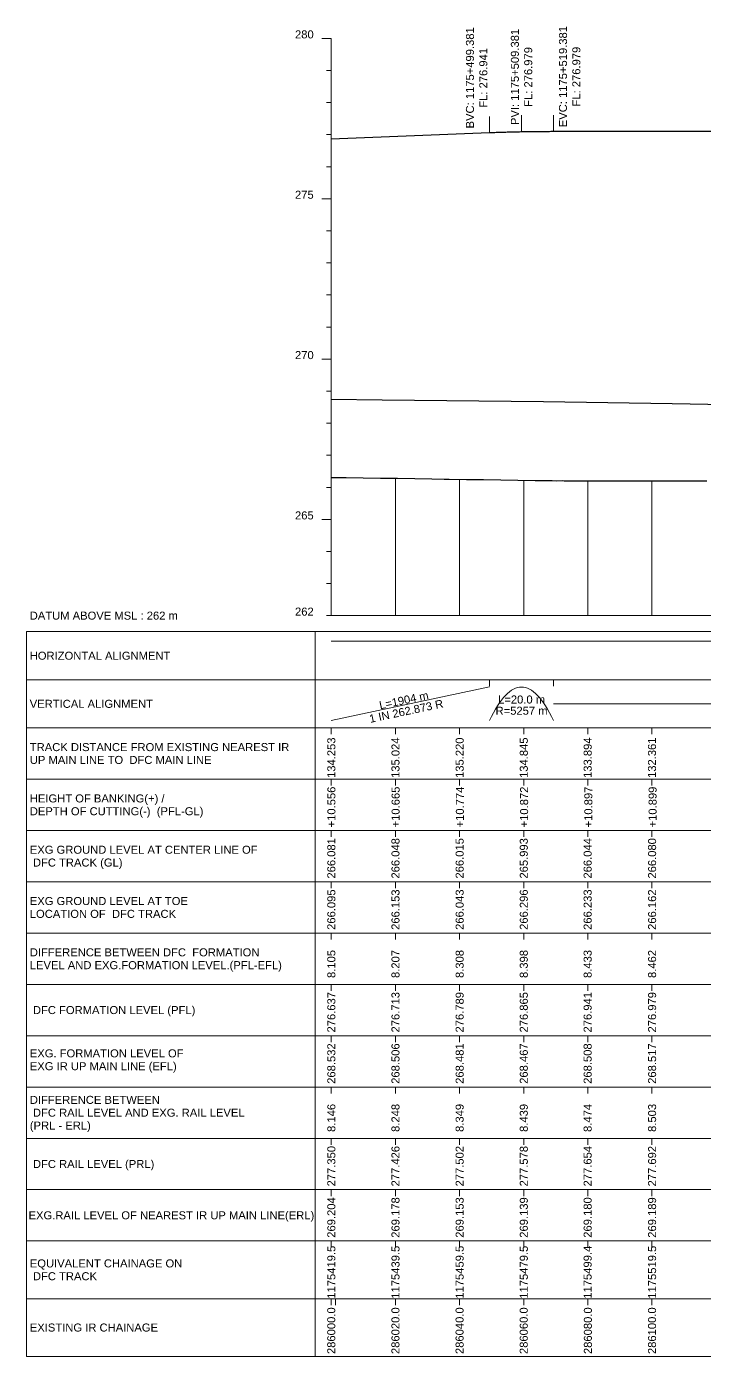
# Model space of a CAD drawing. Header units: metres. Extents: x 9905 to 38505, y -12378 to -11796.
# Drawn here: x 15905 to 16116.3, y -12231 to -11816.3 of the extents above; entities that cross this region are included whole.
import ezdxf
from ezdxf.enums import TextEntityAlignment as Align

# ---------------------------------------------------------------- set-up
doc = ezdxf.new("R2010")
doc.units = ezdxf.units.M
doc.header["$MEASUREMENT"] = 0
doc.layers.get('0').update_dxf_attribs({"lineweight": 0})
for name, color, linetype, lineweight in [('C-PROF-LABL-DG', 1, 'Continuous', 25), ('LS BVC-PVI-EVC TEXT', 10, 'Continuous', 0), ('LS DATUM', 7, 'Continuous', 0), ('LS DATUM X', 7, 'Continuous', 0), ('LS DATUM Y', 7, 'Continuous', 0), ('LS DIFF. EXG.RL & PRO. RL', 10, 'Continuous', 0), ('LS DIFF. PFL & EFL', 10, 'Continuous', 0), ('LS EXG GL AT PRO TOE', 7, 'Continuous', 0), ('LS EXG IR CH', 7, 'Continuous', 0), ('LS EXG. FL', 7, 'Continuous', 0), ('LS EXG. GL', 7, 'Continuous', 0), ('LS EXG. GL AT PRO. TOE', 7, 'Continuous', 0), ('LS EXG. IR CH', 7, 'Continuous', 0), ('LS EXG. RL', 7, 'Continuous', 0), ('LS FRAME', 7, 'Continuous', 0), ('LS PFL-EFL', 10, 'Continuous', 0), ('LS PRL-ERL', 10, 'Continuous', 0), ('LS PRO. CUT & FILL', 10, 'Continuous', 0), ('LS PRO. DFCC CH', 10, 'Continuous', 0), ('LS PRO. FL', 10, 'Continuous', 0), ('LS PRO. RL', 10, 'Continuous', 0), ('LS PROFILE EXG FL', 7, 'Continuous', 25), ('LS PROFILE EXG GL', 7, 'Continuous', 30), ('LS PROFILE PRO FL', 1, 'Continuous', 30), ('LS TICKS', 7, 'Continuous', 0), ('LS TRACK CENTER', 10, 'Continuous', 0), ("LS TRACK CENTER's", 10, 'Continuous', 0), ('Profile Grid', 7, 'Continuous', 0)]:
    doc.layers.add(name, color=color, linetype=linetype, lineweight=lineweight)
doc.layers.add('LS HORIZONTAL ALIGNMENT', color=10, linetype='Continuous')
doc.layers.add('LS VERTICAL ALIGNMENT', color=10, linetype='Continuous')
doc.styles.add('Arial', font='arial.ttf')
doc.styles.get("Standard").update_dxf_attribs({"font": 'arial.ttf'})
doc.styles.add('Style-Arial', font='arial.ttf')

msp = doc.modelspace()

# ---------------------------------------------------------------- linework, layer by layer
msp.add_lwpolyline([(15905, -12005), (15995, -12005)])
at = {"layer": 'LS BVC-PVI-EVC TEXT'}
for p, q in [((16049.31, -11849.37), (16049.31, -11844.37)), ((16059.31, -11848.97), (16059.31, -11843.97)), ((16069.31, -11848.97), (16069.31, -11843.97))]:
    msp.add_line(p, q, dxfattribs=at)
at = {"layer": 'LS DATUM X', "color": 7, "linetype": 'Continuous', "lineweight": 0}
msp.add_line((16000, -12000), (16527.71, -12000), dxfattribs=at)
at = {"layer": 'LS DATUM Y', "color": 7, "linetype": 'Continuous', "lineweight": 0}
for p, q in [((15997, -11820), (16000, -11820)), ((15997, -11820), (16000, -11820)), ((16000, -12000), (16000, -11820)), ((15998.5, -11830), (16000, -11830)), ((15998.5, -11840), (16000, -11840)), ((15998.5, -11850), (16000, -11850)), ((15998.5, -11860), (16000, -11860)), ((15997, -11870), (16000, -11870)), ((15998.5, -11880), (16000, -11880)), ((15998.5, -11890), (16000, -11890)), ((15998.5, -11900), (16000, -11900)), ((15998.5, -11910), (16000, -11910)), ((15997, -11920), (16000, -11920)), ((15998.5, -11930), (16000, -11930)), ((15998.5, -11940), (16000, -11940)), ((15998.5, -11950), (16000, -11950)), ((15998.5, -11960), (16000, -11960)), ((15997, -11970), (16000, -11970)), ((15998.5, -11980), (16000, -11980)), ((15998.5, -11990), (16000, -11990)), ((15998.5, -12000), (16000, -12000))]:
    msp.add_line(p, q, dxfattribs=at)
at = {"layer": 'LS FRAME'}
for points in [[(15995, -12231), (15905, -12231), (15905, -12005)], [(15995, -12020), (15905, -12020)], [(15995, -12035), (15905, -12035)], [(15995, -12051), (15905, -12051)], [(15905, -12051), (15995, -12051)], [(15995, -12067), (15905, -12067)], [(15905, -12067), (15995, -12067)], [(15995, -12083), (15905, -12083)], [(15905, -12083), (15995, -12083)], [(15995, -12099), (15905, -12099)], [(15995, -12115), (15905, -12115)], [(15905, -12115), (15995, -12115)], [(15995, -12131), (15905, -12131)], [(15905, -12131), (15995, -12131)], [(15995, -12147), (15905, -12147)], [(15905, -12147), (15995, -12147)], [(15995, -12163), (15905, -12163)], [(15905, -12163), (15995, -12163)], [(15995, -12179), (15905, -12179)], [(15995, -12195), (15905, -12195)], [(15995, -12213), (15905, -12213)]]:
    msp.add_lwpolyline(points, dxfattribs=at)
at = {"layer": 'LS FRAME', "color": 7, "linetype": 'Continuous', "lineweight": 0, "flags": 128}
for points in [[(15995, -12020), (16532.71, -12020), (16532.71, -12005), (15995, -12005), (15995, -12020)], [(15995, -12035), (16532.71, -12035), (16532.71, -12020), (15995, -12020), (15995, -12035)], [(15995, -12051), (16532.71, -12051), (16532.71, -12035), (15995, -12035), (15995, -12051)], [(15995, -12067), (16532.71, -12067), (16532.71, -12051), (15995, -12051), (15995, -12067)], [(15995, -12083), (16532.71, -12083), (16532.71, -12067), (15995, -12067), (15995, -12083)], [(15995, -12099), (16532.71, -12099), (16532.71, -12083), (15995, -12083), (15995, -12099)], [(15995, -12115), (16532.71, -12115), (16532.71, -12099), (15995, -12099), (15995, -12115)], [(15995, -12131), (16532.71, -12131), (16532.71, -12115), (15995, -12115), (15995, -12131)], [(15995, -12147), (16532.71, -12147), (16532.71, -12131), (15995, -12131), (15995, -12147)], [(15995, -12163), (16532.71, -12163), (16532.71, -12147), (15995, -12147), (15995, -12163)], [(15995, -12179), (16532.71, -12179), (16532.71, -12163), (15995, -12163), (15995, -12179)], [(15995, -12195), (16532.71, -12195), (16532.71, -12179), (15995, -12179), (15995, -12195)], [(15995, -12213), (16532.71, -12213), (16532.71, -12195), (15995, -12195), (15995, -12213)], [(15995, -12231), (16532.71, -12231), (16532.71, -12213), (15995, -12213), (15995, -12231)]]:
    msp.add_lwpolyline(points, close=True, dxfattribs=at)
at = {"layer": 'LS FRAME', "color": 7, "linetype": 'Continuous', "lineweight": 0}
msp.add_3dface([(15995, -12099), (15915, -12099), (15915, -12099)], dxfattribs=at)
at = {"layer": 'LS HORIZONTAL ALIGNMENT', "color": 1, "lineweight": 0, "flags": 128}
msp.add_lwpolyline([(16000, -12008), (16315.26, -12008), (16315.26, -12008), (16395.26, -12012.5), (16395.26, -12012.5), (16529.25, -12012.5)], dxfattribs=at)
at = {"layer": 'LS PROFILE EXG FL'}
msp.add_lwpolyline([(16000, -11932.53), (16015.84, -11932.71), (16066.12, -11933.27), (16106.27, -11933.84), (16145.19, -11934.54), (16183.16, -11934.8), (16222.39, -11935.07), (16265.69, -11935), (16287.07, -11934.92), (16310.05, -11935.03), (16331.47, -11935.49), (16352.23, -11936.16), (16378.06, -11936.41), (16402.21, -11936.8), (16426.85, -11936.91), (16448.94, -11936.85), (16473.44, -11936.3), (16497.52, -11936.02), (16500, -11935.97)], dxfattribs=at)
at = {"layer": 'LS PROFILE EXG GL', "flags": 128}
msp.add_lwpolyline([(16000, -11956.88), (16000.01, -11956.88), (16004.59, -11956.94), (16009.95, -11957.02), (16015.31, -11957.1), (16020.66, -11957.18), (16026.02, -11957.26), (16031.38, -11957.35), (16035.16, -11957.4), (16035.51, -11957.41), (16036.73, -11957.43), (16042.09, -11957.51), (16047.45, -11957.59), (16052.8, -11957.67), (16058.16, -11957.75), (16063.51, -11957.83), (16068.87, -11957.91), (16070.07, -11957.93), (16072.22, -11957.9), (16072.57, -11957.95), (16074.23, -11957.95), (16075.47, -11957.95), (16079.58, -11957.95), (16084.94, -11957.95), (16090.3, -11957.95), (16095.65, -11957.96), (16101.01, -11957.96), (16102.92, -11957.97), (16106.37, -11957.97), (16111.72, -11957.99), (16117.08, -11958)], dxfattribs=at)
at = {"layer": 'LS PROFILE PRO FL', "flags": 128}
msp.add_lwpolyline([(16000, -11851.32), (16049.31, -11849.37), (16049.74, -11849.35), (16050.16, -11849.34), (16050.59, -11849.32), (16051.01, -11849.3), (16051.44, -11849.29), (16051.86, -11849.27), (16052.29, -11849.26), (16052.72, -11849.25), (16053.14, -11849.23), (16053.57, -11849.22), (16053.99, -11849.21), (16054.42, -11849.19), (16054.84, -11849.18), (16055.27, -11849.17), (16055.69, -11849.16), (16056.12, -11849.15), (16056.54, -11849.13), (16056.97, -11849.12), (16057.4, -11849.11), (16057.82, -11849.1), (16058.25, -11849.09), (16058.67, -11849.09), (16059.1, -11849.08), (16059.52, -11849.07), (16059.95, -11849.06), (16060.37, -11849.05), (16060.8, -11849.05), (16061.23, -11849.04), (16061.65, -11849.03), (16062.08, -11849.03), (16062.5, -11849.02), (16062.93, -11849.01), (16063.35, -11849.01), (16063.78, -11849), (16064.2, -11849), (16064.63, -11849), (16065.06, -11848.99), (16065.48, -11848.99), (16065.91, -11848.99), (16066.33, -11848.98), (16066.76, -11848.98), (16067.18, -11848.98), (16067.61, -11848.98), (16068.03, -11848.98), (16068.46, -11848.97), (16068.89, -11848.97), (16069.31, -11848.97), (16529.25, -11848.97)], dxfattribs=at)
at = {"layer": 'LS TICKS', "color": 7, "linetype": 'Continuous', "lineweight": 0, "flags": 128}
for points in [[(16049.31, -12022), (16049.31, -12020)], [(16069.31, -12022), (16069.31, -12020)], [(16000, -12037), (16000, -12035)], [(16020, -12037), (16020, -12035)], [(16040, -12037), (16040, -12035)], [(16060, -12037), (16060, -12035)], [(16079.92, -12037), (16079.92, -12035)], [(16099.96, -12037), (16099.96, -12035)], [(16000, -12053), (16000, -12051)], [(16020, -12053), (16020, -12051)], [(16040, -12053), (16040, -12051)], [(16060, -12053), (16060, -12051)], [(16079.92, -12053), (16079.92, -12051)], [(16099.96, -12053), (16099.96, -12051)], [(16000, -12069), (16000, -12067)], [(16020, -12069), (16020, -12067)], [(16040, -12069), (16040, -12067)], [(16060, -12069), (16060, -12067)], [(16079.92, -12069), (16079.92, -12067)], [(16099.96, -12069), (16099.96, -12067)], [(16000, -12085), (16000, -12083)], [(16020, -12085), (16020, -12083)], [(16040, -12085), (16040, -12083)], [(16060, -12085), (16060, -12083)], [(16079.92, -12085), (16079.92, -12083)], [(16099.96, -12085), (16099.96, -12083)], [(16000, -12101), (16000, -12099)], [(16020, -12101), (16020, -12099)], [(16040, -12101), (16040, -12099)], [(16060, -12101), (16060, -12099)], [(16079.92, -12101), (16079.92, -12099)], [(16099.96, -12101), (16099.96, -12099)], [(16000, -12117), (16000, -12115)], [(16020, -12117), (16020, -12115)], [(16040, -12117), (16040, -12115)], [(16060, -12117), (16060, -12115)], [(16079.92, -12117), (16079.92, -12115)], [(16099.96, -12117), (16099.96, -12115)], [(16000, -12133), (16000, -12131)], [(16020, -12133), (16020, -12131)], [(16040, -12133), (16040, -12131)], [(16060, -12133), (16060, -12131)], [(16079.92, -12133), (16079.92, -12131)], [(16099.96, -12133), (16099.96, -12131)], [(16000, -12149), (16000, -12147)], [(16020, -12149), (16020, -12147)], [(16040, -12149), (16040, -12147)], [(16060, -12149), (16060, -12147)], [(16079.92, -12149), (16079.92, -12147)], [(16099.96, -12149), (16099.96, -12147)], [(16000, -12165), (16000, -12163)], [(16020, -12165), (16020, -12163)], [(16040, -12165), (16040, -12163)], [(16060, -12165), (16060, -12163)], [(16079.92, -12165), (16079.92, -12163)], [(16099.96, -12165), (16099.96, -12163)], [(16000, -12181), (16000, -12179)], [(16020, -12181), (16020, -12179)], [(16040, -12181), (16040, -12179)], [(16060, -12181), (16060, -12179)], [(16079.92, -12181), (16079.92, -12179)], [(16099.96, -12181), (16099.96, -12179)], [(16000, -12197), (16000, -12195)], [(16020, -12197), (16020, -12195)], [(16040, -12197), (16040, -12195)], [(16060, -12197), (16060, -12195)], [(16079.92, -12197), (16079.92, -12195)], [(16099.96, -12197), (16099.96, -12195)], [(16000, -12215), (16000, -12213)], [(16001.25, -12215), (16001.25, -12213)], [(16020, -12215), (16020, -12213)], [(16040, -12215), (16040, -12213)], [(16060, -12215), (16060, -12213)], [(16079.92, -12215), (16079.92, -12213)], [(16099.96, -12215), (16099.96, -12213)]]:
    msp.add_lwpolyline(points, dxfattribs=at)
at = {"layer": 'LS VERTICAL ALIGNMENT', "color": 1, "linetype": 'Continuous', "lineweight": 0, "flags": 128}
for points in [[(16000, -12032.75), (16049.31, -12022.25)], [(16049.31, -12032.75), (16049.94, -12031.48), (16050.56, -12030.29), (16051.19, -12029.18), (16051.81, -12028.16), (16052.44, -12027.21), (16053.06, -12026.35), (16053.69, -12025.57), (16054.31, -12024.87), (16054.94, -12024.26), (16055.56, -12023.73), (16056.19, -12023.28), (16056.81, -12022.91), (16057.44, -12022.62), (16058.06, -12022.41), (16058.69, -12022.29), (16059.94, -12022.29), (16060.56, -12022.41), (16061.19, -12022.62), (16061.81, -12022.91), (16062.44, -12023.28), (16063.06, -12023.73), (16063.69, -12024.26), (16064.31, -12024.87), (16064.94, -12025.57), (16065.56, -12026.35), (16066.19, -12027.21), (16066.81, -12028.16), (16067.44, -12029.18), (16068.06, -12030.29), (16068.69, -12031.48), (16069.31, -12032.75)], [(16069.31, -12027.5), (16529.25, -12027.5)]]:
    msp.add_lwpolyline(points, dxfattribs=at)
at = {"layer": 'Profile Grid', "flags": 128}
for points in [[(16000, -12000), (16000, -11956.88)], [(16020, -12000), (16020, -11957.17)], [(16040, -12000), (16040, -11957.48)], [(16060, -12000), (16060, -11957.78)], [(16079.92, -12000), (16079.92, -11957.95)], [(16099.96, -12000), (16099.96, -11957.96)]]:
    msp.add_lwpolyline(points, dxfattribs=at)

# ---------------------------------------------------------------- texts
at = {"layer": 'C-PROF-LABL-DG', "color": 1, "linetype": 'Continuous', "lineweight": 25, "char_height": 2.5, "attachment_point": 5, "rotation": 90, "style": 'Arial'}
for s, insert in [('BVC: 1175+499.381\\PFL: 276.941', (16045.32, -11832.3)), ('PVI: 1175+509.381\\PFL: 276.979', (16059.32, -11832.02)), ('EVC: 1175+519.381\\PFL: 276.979', (16074.32, -11831.92))]:
    msp.add_mtext(s, dxfattribs=dict(at, insert=insert))
at = {"layer": 'LS DATUM', "color": 7, "style": 'Style-Arial'}
msp.add_text('DATUM ABOVE MSL : 262 m', height=2.5, rotation=0, dxfattribs=at).set_placement((15905.97, -12000), align=Align.MIDDLE_LEFT)
at = {"layer": 'LS DATUM Y', "color": 7, "lineweight": 0, "style": 'Style-Arial'}
for s, p in [('280', (15994.5, -11820)), ('280', (15994.5, -11820)), ('275', (15994.5, -11870)), ('270', (15994.5, -11920)), ('265', (15994.5, -11970)), ('262', (15994.5, -12000))]:
    msp.add_text(s, height=2.5, dxfattribs=at).set_placement(p, align=Align.RIGHT)
at = {"layer": 'LS DIFF. EXG.RL & PRO. RL', "color": 10, "style": 'Style-Arial'}
for s, p in [('DIFFERENCE BETWEEN ', (15906, -12151)), (' DFC RAIL LEVEL AND EXG. RAIL LEVEL ', (15906, -12155)), ('(PRL - ERL)', (15906, -12159))]:
    msp.add_text(s, height=2.5, rotation=0, dxfattribs=at).set_placement(p, align=Align.MIDDLE_LEFT)
at = {"layer": 'LS DIFF. PFL & EFL', "color": 10, "style": 'Style-Arial'}
for s, p in [('DIFFERENCE BETWEEN DFC  FORMATION ', (15906, -12105)), ('LEVEL AND EXG.FORMATION LEVEL.(PFL-EFL)', (15906, -12109))]:
    msp.add_text(s, height=2.5, rotation=0, dxfattribs=at).set_placement(p, align=Align.MIDDLE_LEFT)
at = {"layer": 'LS EXG GL AT PRO TOE', "color": 7, "style": 'Style-Arial'}
for s, p in [('EXG GROUND LEVEL AT TOE', (15906, -12089)), ('LOCATION OF  DFC TRACK', (15906, -12093))]:
    msp.add_text(s, height=2.5, rotation=0, dxfattribs=at).set_placement(p, align=Align.MIDDLE_LEFT)
at = {"layer": 'LS EXG IR CH', "lineweight": 0, "style": 'Style-Arial'}
for s, p in [('286000.0', (15999.98, -12215.7)), ('286020.0', (16019.98, -12215.7)), ('286040.0', (16039.98, -12215.7)), ('286060.0', (16059.98, -12215.7)), ('286080.0', (16079.98, -12215.7)), ('286100.0', (16099.98, -12215.7))]:
    msp.add_text(s, height=2.5, rotation=90, dxfattribs=at).set_placement(p, align=Align.MIDDLE_RIGHT)
at = {"layer": 'LS EXG. FL', "style": 'Style-Arial'}
for s, p in [('268.532', (16001.25, -12146)), ('268.506', (16021.25, -12146)), ('268.481', (16041.25, -12146)), ('268.467', (16061.25, -12146)), ('268.508', (16081.15, -12146)), ('268.517', (16101.25, -12146))]:
    msp.add_text(s, height=2.5, rotation=90, dxfattribs=at).set_placement(p)
for s, p in [('EXG. FORMATION LEVEL OF', (15906, -12136.5)), ('EXG IR UP MAIN LINE (EFL)', (15906, -12140.5))]:
    msp.add_text(s, height=2.5, rotation=0, dxfattribs=at).set_placement(p, align=Align.MIDDLE_LEFT)
at = {"layer": 'LS EXG. GL', "style": 'Style-Arial'}
for s, p in [('266.081', (16001.25, -12082)), ('266.048', (16021.25, -12082)), ('266.015', (16041.25, -12082)), ('265.993', (16061.25, -12082)), ('266.044', (16081.15, -12082)), ('266.080', (16101.25, -12082))]:
    msp.add_text(s, height=2.5, rotation=90, dxfattribs=at).set_placement(p)
at = {"layer": 'LS EXG. GL', "color": 7, "style": 'Style-Arial'}
for s, p in [('EXG GROUND LEVEL AT CENTER LINE OF ', (15906, -12073)), (' DFC TRACK (GL)', (15906, -12077))]:
    msp.add_text(s, height=2.5, rotation=0, dxfattribs=at).set_placement(p, align=Align.MIDDLE_LEFT)
at = {"layer": 'LS EXG. GL AT PRO. TOE', "style": 'Style-Arial'}
for s, p in [('266.095', (16001.25, -12098)), ('266.153', (16021.25, -12098)), ('266.043', (16041.25, -12098)), ('266.296', (16061.25, -12098)), ('266.233', (16081.15, -12098)), ('266.162', (16101.25, -12098))]:
    msp.add_text(s, height=2.5, rotation=90, dxfattribs=at).set_placement(p)
at = {"layer": 'LS EXG. IR CH', "style": 'Style-Arial'}
msp.add_text('EXISTING IR CHAINAGE', height=2.5, rotation=0, dxfattribs=at).set_placement((15906, -12222), align=Align.MIDDLE_LEFT)
at = {"layer": 'LS EXG. RL', "style": 'Style-Arial'}
for s, p in [('269.204', (16001.25, -12194)), ('269.178', (16021.25, -12194)), ('269.153', (16041.25, -12194)), ('269.139', (16061.25, -12194)), ('269.180', (16081.15, -12194)), ('269.189', (16101.25, -12194))]:
    msp.add_text(s, height=2.5, rotation=90, dxfattribs=at).set_placement(p)
msp.add_text('EXG.RAIL LEVEL OF NEAREST IR UP MAIN LINE(ERL)', height=2.5, rotation=0, dxfattribs=at).set_placement((15905.61, -12187), align=Align.MIDDLE_LEFT)
at = {"layer": 'LS HORIZONTAL ALIGNMENT', "style": 'Style-Arial'}
msp.add_text('HORIZONTAL ALIGNMENT', height=2.5, rotation=0, dxfattribs=at).set_placement((15905.97, -12012.5), align=Align.MIDDLE_LEFT)
at = {"layer": 'LS PFL-EFL', "style": 'Style-Arial'}
for s, p in [('8.105', (16001.25, -12113)), ('8.207', (16021.25, -12113)), ('8.308', (16041.25, -12113)), ('8.398', (16061.25, -12113)), ('8.433', (16081.15, -12113)), ('8.462', (16101.25, -12113))]:
    msp.add_text(s, height=2.5, rotation=90, dxfattribs=at).set_placement(p)
at = {"layer": 'LS PRL-ERL', "style": 'Style-Arial'}
for s, p in [('8.146', (16001.25, -12161)), ('8.248', (16021.25, -12161)), ('8.349', (16041.25, -12161)), ('8.439', (16061.25, -12161)), ('8.474', (16081.15, -12161)), ('8.503', (16101.25, -12161))]:
    msp.add_text(s, height=2.5, rotation=90, dxfattribs=at).set_placement(p)
at = {"layer": 'LS PRO. CUT & FILL', "color": 10, "style": 'Style-Arial'}
for s, p in [('HEIGHT OF BANKING(+) /', (15906, -12057)), ('DEPTH OF CUTTING(-)  (PFL-GL)', (15906, -12061))]:
    msp.add_text(s, height=2.5, rotation=0, dxfattribs=at).set_placement(p, align=Align.MIDDLE_LEFT)
at = {"layer": 'LS PRO. DFCC CH', "style": 'Style-Arial'}
for s, p in [('1175419.5', (16001.25, -12213)), ('1175439.5', (16021.25, -12213)), ('1175459.5', (16041.25, -12213)), ('1175479.5', (16061.25, -12213)), ('1175499.4', (16081.15, -12213)), ('1175519.5', (16101.25, -12213))]:
    msp.add_text(s, height=2.5, rotation=90, dxfattribs=at).set_placement(p)
at = {"layer": 'LS PRO. DFCC CH', "color": 10, "style": 'Style-Arial'}
for s, p in [('EQUIVALENT CHAINAGE ON ', (15906, -12202)), (' DFC TRACK', (15906, -12206))]:
    msp.add_text(s, height=2.5, rotation=0, dxfattribs=at).set_placement(p, align=Align.MIDDLE_LEFT)
at = {"layer": 'LS PRO. FL', "style": 'Style-Arial'}
for s, p in [('276.637', (16001.25, -12130)), ('276.713', (16021.25, -12130)), ('276.789', (16041.25, -12130)), ('276.865', (16061.25, -12130)), ('276.941', (16081.15, -12130)), ('276.979', (16101.25, -12130))]:
    msp.add_text(s, height=2.5, rotation=90, dxfattribs=at).set_placement(p)
at = {"layer": 'LS PRO. FL', "color": 10, "style": 'Style-Arial'}
msp.add_text(' DFC FORMATION LEVEL (PFL) ', height=2.5, rotation=0, dxfattribs=at).set_placement((15906, -12123), align=Align.MIDDLE_LEFT)
at = {"layer": 'LS PRO. RL', "style": 'Style-Arial'}
for s, p in [('277.350', (16001.25, -12178)), ('277.426', (16021.25, -12178)), ('277.502', (16041.25, -12178)), ('277.578', (16061.25, -12178)), ('277.654', (16081.15, -12178)), ('277.692', (16101.25, -12178))]:
    msp.add_text(s, height=2.5, rotation=90, dxfattribs=at).set_placement(p)
at = {"layer": 'LS PRO. RL', "color": 10, "style": 'Style-Arial'}
msp.add_text(' DFC RAIL LEVEL (PRL)', height=2.5, rotation=0, dxfattribs=at).set_placement((15906, -12171), align=Align.MIDDLE_LEFT)
at = {"layer": 'LS TRACK CENTER'}
for s, p in [('134.253', (16000, -12038)), ('135.024', (16020, -12038)), ('135.220', (16040, -12038)), ('134.845', (16060, -12038)), ('133.894', (16079.92, -12038)), ('132.361', (16099.96, -12038))]:
    msp.add_text(s, height=2.5, rotation=90, dxfattribs=at).set_placement(p, align=Align.MIDDLE_RIGHT)
for s, p in [('+10.556', (16001.27, -12066.04)), ('+10.665', (16021.29, -12066.04)), ('+10.774', (16041.32, -12066.04)), ('+10.872', (16061.35, -12066.04)), ('+10.897', (16081.38, -12066.04)), ('+10.899', (16101.41, -12066.04))]:
    msp.add_text(s, height=2.5, rotation=90, dxfattribs=at).set_placement(p)
at = {"layer": "LS TRACK CENTER's", "color": 10, "style": 'Style-Arial'}
for s, p in [('TRACK DISTANCE FROM EXISTING NEAREST IR ', (15906, -12041)), ('UP MAIN LINE TO  DFC MAIN LINE', (15906, -12045))]:
    msp.add_text(s, height=2.5, rotation=0, dxfattribs=at).set_placement(p, align=Align.MIDDLE_LEFT)
at = {"layer": 'LS VERTICAL ALIGNMENT', "style": 'Style-Arial'}
msp.add_text('VERTICAL ALIGNMENT', height=2.5, rotation=0, dxfattribs=at).set_placement((15905.97, -12027.5), align=Align.MIDDLE_LEFT)
at = {"layer": 'LS VERTICAL ALIGNMENT', "color": 1, "lineweight": 0, "insert": (16022.98, -12028.1), "char_height": 2.5, "attachment_point": 5, "rotation": 12.0207, "line_spacing_factor": 0.84, "style": 'Style-Arial'}
msp.add_mtext('L=1904 m\\P1 IN 262.873 R', dxfattribs=at)
at = {"layer": 'LS VERTICAL ALIGNMENT', "color": 1, "lineweight": 0, "insert": (16059.31, -12027.92), "char_height": 2.5, "attachment_point": 5, "line_spacing_factor": 0.84, "style": 'Style-Arial'}
msp.add_mtext('L=20.0 m\\PR=5257 m', dxfattribs=at)

doc.saveas('drawing.dxf')
